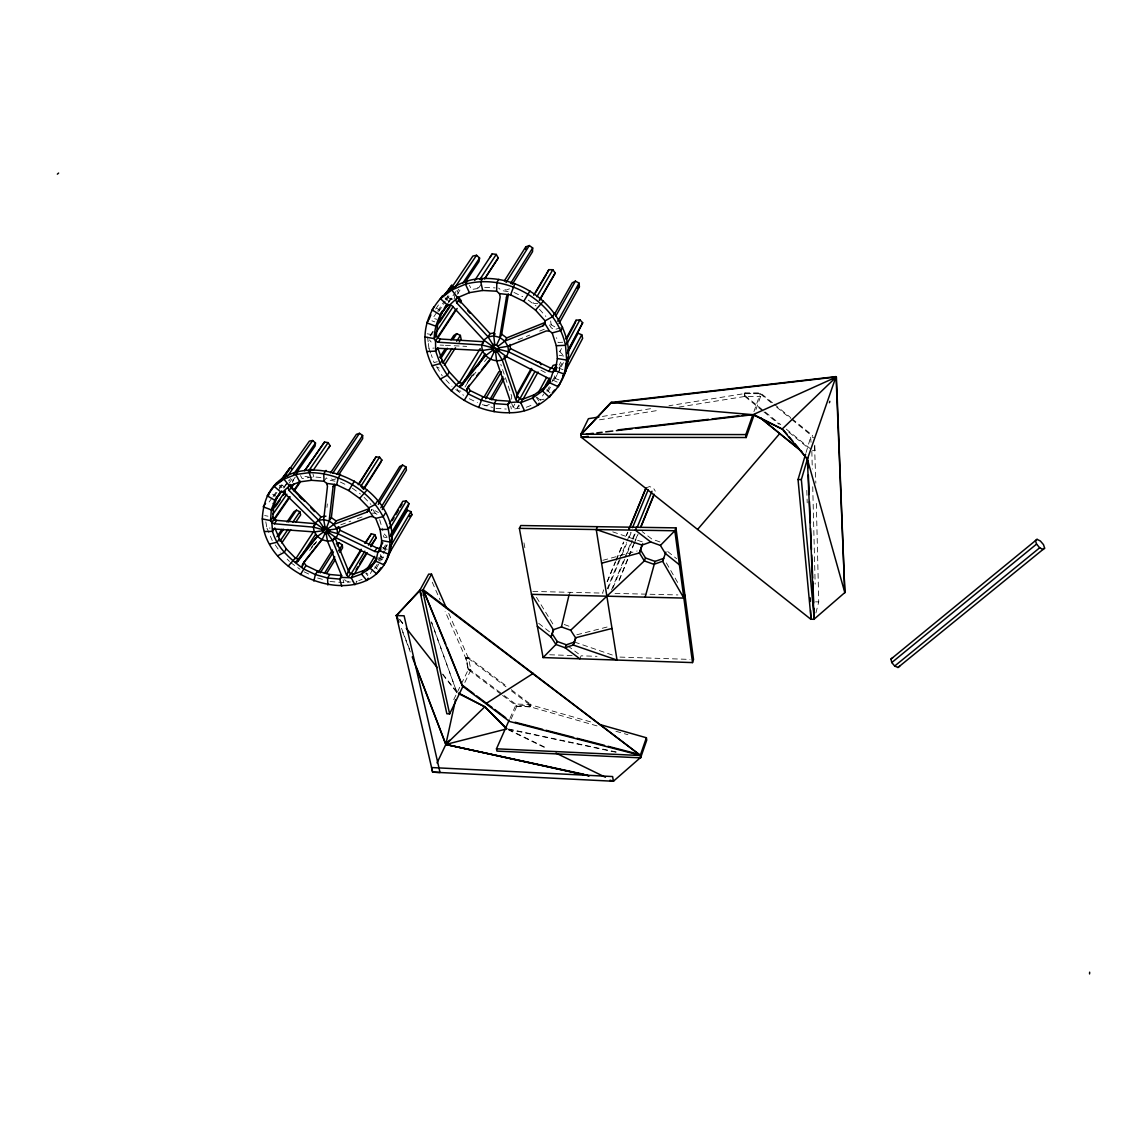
<?xml version="1.0" encoding="UTF-8"?>
<svg xmlns="http://www.w3.org/2000/svg" width="1147" height="1147" viewBox="0 0 1147 1147"><rect width="100%" height="100%" fill="white"/><g stroke="black" fill="none" stroke-linecap="round" stroke-linejoin="round"><path stroke-width="0.75" stroke-dasharray="5 3.75" d="M511.648 399.185L511.705 396.274L500.795 364.287M762.54 410.812L744.575 396.202L744.977 392.876L760.404 392.934L772.791 403.027M744.575 396.202L744.977 392.876M442.699 674.579L457.036 692.831L431.53 621.86M326.938 507.418L327.339 503.92M559.836 367.026L559.335 370.481L553.7 381.048M454.255 298.707L454.886 295.066L458.829 289.144M815.904 612.985L818.743 601.903L816.263 500.924M814.786 445.222L815.001 451.144L812.277 451.273M806.083 452.506L810.614 437.308L813.825 437.308M562.675 354.667L559.808 351.67L560.883 348.215M602.591 593.142L603.68 589.83M755.959 409.594L760.561 396.461L760.275 393.579L744.231 393.636L668.945 405.751M771.142 402.669L760.146 393.708L760.404 392.934M753.923 411.63L760.275 393.579M619.036 580.224L634.477 542.287M635.151 540.638L637.832 534.043M619.28 580.21L633.402 545.542M634.076 543.893L638.105 533.986M611.509 590.017L631.753 540.624M632.427 538.975L634.449 534.043M612.928 588.11L626.448 555.076M627.122 553.428L632.527 540.223M633.201 538.574L635.223 533.613M579.866 658.808L581.099 655.812L596.999 656.328M618.921 560.568L607.365 588.526L610.132 589.515M619.595 558.933L626.391 542.488M627.079 540.839L630.477 532.624M608.154 588.282L621.086 556.955M621.76 555.306L626.534 543.75M629.259 537.154L631.294 532.208M607.093 581.601L615.294 561.872M615.982 560.223L623.495 542.144M626.219 535.563L627.595 532.265M607.38 581.615L615.581 561.858M616.269 560.209L623.796 542.101M626.52 535.52L627.896 532.222M502.558 695.412L516.838 706.179L529.857 706.796L530.158 703.943L509.182 688.1M529.857 706.796L530.158 703.943M568.969 595.25L570.26 592.325M511.075 719.083L517.211 705.333L530.215 705.964M509.928 718.423L516.293 704.029L529.814 704.573L591.537 722.151M464.836 682.465L470.915 669.891L468.521 658.378L447.889 611.423M453.725 699.641L460.592 685.505M461.352 683.942L468.22 669.805L465.811 658.278L445.108 611.351M501.124 694.336L468.277 669.576L466.313 657.503L468.607 657.475L507.777 687.039M468.277 669.576L465.911 658.321L468.607 657.475M465.911 658.321L466.313 657.503M548.065 391.614L550.488 387.084M546.947 391.141L550.976 383.614M551.779 382.094L555.808 374.567M559.564 367.814L562.919 361.534M558.919 379.886L555.048 378.338L563.449 362.581M537.169 397.464L540.366 400.059L543.606 394.023M559.163 365.233L560.84 362.079M559.808 351.67L561.485 348.559M511.662 403.529L513.153 407.042L517.082 408.103L518.774 405.049M513.153 407.042L514.86 403.988M554.818 326.823L551.076 324.787L552.797 321.734M374.596 568.568L378.18 562.532M379.069 561.026L387.485 546.445M376.13 568.554L379.7 562.503M380.589 560.998L384.159 554.947M382.94 549.227L386.467 543.277M384.56 548.94L387.213 544.481M372.89 569.256L369.305 575.307L366.323 572.984M378.266 560.18L383.643 551.105M384.546 549.599L387.227 545.054L385.292 543.535M354.953 584.741L357.061 581.214L352.129 581.773M465.008 387.041L472.306 374.997M371.126 510.3L371.628 509.483L371.399 510.716M457.223 294.263L461.166 288.313M430.01 335.598L432.921 331.239M430.555 335.885L433.466 331.512M448.248 302.22L453.008 295.109M447.33 296.643L450.484 299.496L456.434 290.592M448.749 302.507L453.495 295.41M436.677 312.514L432.849 318.192L436.821 319.296M437.638 311.095L444.333 301.145M445.28 299.725L448.162 295.453M324.028 481.253L326.293 477.898L328.902 480.02L334.981 481.195M438.641 311.626L445.308 301.704M446.269 300.285L449.122 296.026M435.631 309.117L439.459 303.453M480.951 284.585L478.901 287.596L474.815 287.008M292.442 481.109L295.453 476.794L292.356 482.371M283.753 487.36L288.829 480.12M283.753 488.106L290.549 478.6M289.173 483.131L293.159 477.424M274.076 496.479L283.223 483.489M272.04 497.913L268.971 502.243L272.585 503.289M273.058 496.465L278.148 489.239M279.165 487.79L281.201 484.894M311.353 547.434L314.608 543.363M314.479 544.194L316.644 541.47M309.604 550.445L312.859 546.373M313.934 545.011L316.099 542.302M470.471 377.764L473.711 373.779M467.833 381.22L471.073 377.22M475.847 372.23L466.112 384.216L466.155 383.098M484.493 361.563L487.733 357.577M517.082 408.103L519.519 405.651M489.267 404.475L485.927 405.837L482.443 403.644M518.143 339.727L529.728 335.082M539.649 331.096L544.61 329.103M526.272 407.271L532.265 404.948M646.048 487.876L649.503 486.572L653.331 487.934L655.295 491.174M340.774 524.81L350.738 521.139M357.377 518.673L362.366 516.838M509.497 288.843L505.87 290.162L502.372 287.668M358.753 580.611L362.122 579.407M336.028 478.801L332.859 479.847L329.619 477.625M437.322 361.678L434.068 362.581L431.229 354.652M560.84 327.813L553.958 329.691L551.177 327.712L547.721 322.02M602.849 560.31L637.144 550.976M576.812 634.778L607.996 626.792M540.366 400.059L544.051 399.17M450.484 299.496L452.993 298.966M478.07 288.442L471.46 289.546L469.481 285.316M602.419 416.447L651.439 408.561M599.48 419.831L659.625 410.153M679.081 407.027L744.532 396.504L760.561 396.461M519.677 408.203L511.447 409.393L510.73 406.11M320.931 477.482L313.805 476.923L302.091 478.514L300.514 475.575M330.006 581.472L343.899 582.719L350.48 581.959M428.361 343.469L428.949 348.315L434.24 348.086M562.675 342.25L558.087 342.466L556.539 337.677M812.506 450.47L815.23 450.355M265.817 521.828L266.95 528.107L270.104 528.05M744.69 393.636L760.146 393.708M372.331 513.153L375.241 513.182L377.822 514.96M537.771 303.425L533.685 303.367L531.19 299.998M532.839 591.408L602.921 593.114M615.021 593.4L677.891 594.935M815.603 601.831L818.743 601.903M549.642 654.765L572.367 655.525M619.939 657.088L690.021 659.41M465.811 658.278L468.521 658.378M468.22 669.805L470.915 669.891M597.057 725.908L530.244 706.824L516.738 706.28L516.293 704.029M440.09 345.075L443.645 345.247M445.423 345.333L466.7 346.394M484.679 287.338L495.131 287.897M495.991 408.346L506.3 409.049M460.879 391.17L458.255 390.797L456.893 388.546M559.119 355.269L563.765 356.029M304.973 476.406L308.658 477.009M508.15 291.682L501.425 290.478L498.615 288.083M427.186 333.791L433.251 334.895M387.113 537.699L383.758 537.083L383.069 532.351M264.67 515.548L267.968 516.193M508.666 729.019L618.276 752.375M508.307 729.32L617.946 752.69M482.357 404.676L492.593 407.429M317.604 577.988L325.361 580.167M348.874 581.73L345.304 580.726L343.785 577.658M615.91 731.284L627.911 734.711M612.742 531.85L643.195 542.201M574.489 642.033L613.143 655.31M659.926 541.943L651.883 539.076L642.105 531.563M564.267 624.513L570.417 626.735M431.889 320.802L434.856 321.906M558.532 368.029L563.005 369.692M382.539 547.549L387.428 549.399M383.672 557.829L381.32 556.883L380.288 553.686M377.951 557.7L383.399 560.152M552.711 380.058L557.17 382.066M304.184 571.866L311.597 575.421M436.692 366.868L439.172 368.072M340.387 482.084L347.928 485.711M469.367 398.74L477.439 402.654M513.985 292.456L522.745 296.715M508.522 729.435L546.775 748.116M508.164 729.736L546.431 748.432M540.897 370.237L547.09 373.435M374.997 510.659L378.438 512.508M272.613 494.228L275.667 496.034M436.878 308.414L439.631 310.091M290.578 562.56L299.998 569.242M352.301 488.149L360.445 494.013M455.746 389.507L463.546 395.271M567.708 645.79L578.432 653.804M528.251 300.098L536.036 305.948M468.205 658.292L505.999 686.824M511.605 691.053L529.799 704.788M468.664 668.758L502.931 694.58M504.365 695.656L517.211 705.333M538.674 623.323L549.599 631.897M667.712 551.535L676.644 558.747M744.862 395.443L780.749 424.648M786.269 429.136L811.13 449.352M763.916 411.931L779.114 424.29M788.792 432.161L808.133 447.904M774.168 404.145L790.656 417.608M792.032 418.727L812.664 435.545M776.648 407.156L790.412 418.383M791.788 419.501L812.42 436.333M281.861 484.88L283.839 486.572M279.28 485.339L281.976 487.647M374.797 566.948L377.42 569.184M444.979 297.776L449.767 302.105M546.603 389.794L550.087 392.934M384.173 534L386.897 536.653M287.137 559.105L289.431 561.413M364.086 497.354L370.925 504.422M445.896 379.786L451.947 386.295M539.463 309.303L545.872 316.443M365.707 573.156L367.814 575.722M399.701 619.251L404.117 624.871M442.728 674.035L457.065 692.286M399.658 619.796L404.074 625.416M429.465 339.885L431.157 342.035M456.75 290.736L458.657 293.288M536.122 397.192L538.846 400.848M275.251 544.911L280.255 552.194M372.703 509.44L375.241 513.182M436.806 367.011L442.283 375.872M536.466 597.3L554.603 626.778M666.378 562.919L678.737 584.368M432.261 582.217L440.118 600.024M266.95 528.107L272.24 540.524M379.686 519.706L382.854 530.774M401.479 628.255L410.354 651.381M402.697 632.097L410.311 651.926M431.487 622.405L457.036 692.831M428.949 348.315L430.655 353.075M312.945 473.883L313.805 476.923M343.082 579.866L343.899 582.719M554.417 375.886L555.048 378.338M529.814 704.573L530.244 706.824M523.964 542.861L524.91 548.065M427.573 337.017L428.161 341.863M744.231 393.636L744.532 396.504M550.675 320.974L551.076 324.787M814.556 446.011L815.832 483.217M810.614 437.308L811.072 442.556M806.814 490.343L807.201 502.859M811.847 451.316L812.291 469.023M812.736 486.729L815.159 584.124"/><path stroke-width="1.5" d="M447.66 304.873C439.186 314.063 434.469 326.149 434.183 338.623L435.516 341.032L435.674 351.125L440.133 363.585L447.287 375.198L456.793 385.449L466.557 391.199L468.162 393.851L480.851 400.002L494.271 403.615L507.777 404.518L509.784 402.511L509.827 399.6L496.565 360.803L495.604 352.129L497.54 348.889L499.232 348.616L497.296 351.857L493.812 351.67L491.174 347.369L493.052 344.946L496.551 345.118L499.002 347.77L499.189 349.434L497.296 351.857L502.228 359.886L515.734 399.586L517.698 401.966L520.724 402.654L532.495 398.081L542.502 391.012L549.442 382.711L554.116 368.76L557.041 367.47L555.277 370.768L552.352 372.058L548.883 371.413L508.551 351.828L499.189 349.434M494.099 411.687L494.271 403.615L496.178 400.289L509.641 401.178L507.777 404.518L509.583 412.734C545.614 413.221 575.12 377.263 567.263 342.05C558.976 304.199 521.053 276.9 482.758 278.52C446.584 279.022 417.236 316.314 426.827 351.527C436.233 387.729 472.521 413.565 509.583 412.734M565.973 370.796L564.238 374.108L555.277 370.768L557.356 358.552L556.309 345.72L552.166 332.931L549.37 330.938L545.04 323.798L545.112 320.845L535.477 310.106L523.763 301.303L510.587 294.879L499.461 293.603L496.651 291.209L496.837 282.463L498.816 279.352M525.699 249.329L525.785 246.849L529.312 245.53L532.681 247.953L532.538 251.695L512.265 284.384M437.036 762.913L445.839 744.46L484.823 706.796L458.614 693.06M1089.564 973.932L1089.65 972.169M412.217 656.887L445.839 744.46L588.97 775.802L445.839 744.46L416.691 667.912M262.305 518.931C265.989 435.444 392.905 470.342 392.131 538.603C385.722 619.523 264.14 584.583 262.305 518.931L270.549 520.58L271.853 522.674L272.499 531.376C277.115 548.137 290.664 559.464 303.697 568.984L315.382 574.575L327.583 578.002L339.713 579.092L341.419 577.414L351.211 577.773L361.506 574.088L370.094 568.224L375.872 561.213L377.908 552.094L379.987 548.61L376.876 547.965L339.913 530.215L339.383 527.018M277.201 496.938L274.836 500.293L271.309 509.885L270.549 520.58L272.9 517.182L273.66 506.501L277.201 496.938L281.287 491.518M421.766 595.58L419.974 590.002L396.346 615.581L432.634 772.146L613.401 781.25L640.571 757.507M326.651 527.606L323.526 527.376L321.963 529.427L323.139 532.208L326.164 533.627L328.773 532.624L329.232 531.376L326.651 527.606L329.132 521.053L333.089 486.557L334.58 484.306M339.913 530.215L336.143 537.8L332.487 540.452C323.87 543.061 313.618 536.337 313.489 527.147L315.038 522.989L318.68 520.294L323.712 519.605L329.132 521.053L331.354 517.627L335.125 484.909M329.232 531.376L337.734 533.656L374.782 551.463L377.908 552.094L380.46 551.047L381.679 540.567L380.073 529.498L375.714 518.401L373.119 516.623L368.875 510.386L368.789 507.849L359.642 498.4L348.745 490.558L336.659 484.737L326.651 483.389L324.028 481.253L311.511 480.292L299.783 481.869L289.417 485.898L282.994 491.762L280.972 492.163L274.836 500.293L267.179 495.776L276.585 483.045M425.064 336.974L434.183 338.623L436.29 335.44L437.824 323.01L442.384 311.755M282.248 479.503L309.389 441.108L312.644 440.505L315.497 442.971L315.095 446.025L297.145 471.718M494.758 344.659L493.784 335.899L500.178 296.93L499.461 293.603M494.314 332.931L490.056 333.648L488.092 336.86L483.833 340.1L481.826 344.975C481.109 355.326 492.651 363.355 502.228 359.886L506.501 356.688L508.551 351.828L507.949 346.279L504.809 341.132L499.748 337.419L506.458 297.116L508.408 293.976L501.683 334.207L496.551 345.118M449.939 290.048L472.879 256.053L476.55 255.265L479.589 258.046L478.959 261.602L465.123 282.377M302.564 564.381L302.148 566.661L304.815 560.912L302.564 564.381L322.092 539.678L326.766 529.742L329.877 529.986L327.669 533.427L332.487 540.452L346.595 575.005L348.459 577.099L350.595 573.586L353.333 574.246L363.613 570.575L372.173 564.711L376.99 558.876M458.585 693.605L484.823 706.796L506.558 728.947L445.839 744.46L455.545 699.713M467.187 388.561L466.557 391.199L469.166 385.263L467.187 388.561L490.644 359.283L495.762 348.43L497.54 348.889M313.848 581.056L315.382 574.575L317.59 571.091L329.763 574.504L341.863 575.579L339.713 579.092L341.763 586.232M336.659 484.737L338.308 477.769L340.544 474.399M579.866 658.808L565.098 647.768L555.922 644.471L551.033 637.015L553.298 629.746L561.442 626.922L568.969 595.25M645.159 597.128L655.052 561.399L663.726 558.331L662.608 561.256L653.919 564.338L644.327 560.897L639.409 552.954L642.033 545.112L650.736 541.972L660.4 545.427L665.317 553.442L679.382 564.783L680.472 561.844M408.934 503.576L408.146 506.501L390.396 536.366L391.184 533.427L408.934 503.576L406.282 500.967L402.855 501.268L389.435 523.606M478.715 407.543L482.787 396.676L496.178 400.289M510.587 294.879L514.845 283.567M829.424 402.712L829.84 401.307M805.581 454.183L798.04 479.518L811.087 619.222L814.27 619.308L801.352 479.546L807.846 457.581M537.341 626.276L551.033 637.015L553.7 629.689M574.962 323.655L576.038 320.257L579.909 319.812L582.69 322.766L567.45 352.674M561.442 626.922L570.676 630.248L575.565 637.761L573.228 645.015L565.098 647.768L566.374 644.786L574.489 642.033L575.88 637.675M692.516 662.593L693.534 659.525L675.927 527.864L520.795 525.527L519.376 528.366L543.09 657.575L692.516 662.593L674.823 530.76L675.927 527.864M601.616 563.22L639.409 552.954L642.678 543.778M665.891 552.08L662.608 561.256L683.856 598.089L531.477 594.332L553.298 629.746M509.211 720.015L496.479 748.805L496.952 751.099L640.6 757.852L640.241 755.515L646.392 737.765L600.11 724.589M640.6 757.852L646.75 740.087L646.392 737.765M588.239 436.319L581.199 437.337L746.167 437.523L754.224 414.526M845.11 592.325L814.083 619.194L807.388 459.201L836.02 376.617L610.935 402.497L580.855 434.756L610.95 403.041L836.407 376.933L844.823 592.612L807.388 459.201L782.139 429.064L753.006 414.698L610.935 402.497L614.491 402.783M746.167 437.523L745.851 434.584L752.762 414.913M683.856 598.089L684.917 595.107M268.412 495.561L269.559 492.421M640.571 550.044L645.489 557.972L644.327 560.897L570.676 630.248M428.921 319.683L430.885 314.837M640.528 527.448L653.948 494.472M640.786 527.376L654.234 494.357M636.513 527.262L635.323 530.143L650.736 541.972M637.144 527.448L651.983 491.231M632.513 527.677L648.141 489.869M628.957 528.982L646.048 487.876L629.259 528.939M574.489 642.033L573.228 645.015L617.029 660.055L596.254 529.541L597.515 526.688M552.338 634.047L557.213 641.488L555.922 644.471L543.09 657.575M363.871 489.081L380.603 462.8L381.865 460.033L379.542 457.123L375.958 456.993L358.782 484.521M547.262 272.943L548.84 269.674L552.84 269.717L555.248 273.015L539.534 300.414M446.47 608.182L431.53 574.188L428.691 574.131L419.773 590.39L446.857 713.778L449.624 713.907L463.316 685.619M810.614 610.362L810.9 619.308L581.199 437.15L580.841 434.24L588.411 418.698L598.92 417.006M562.704 376.187L582.647 338.365L581.773 334.766L578.016 333.261L567.12 353.677M565.93 364.646L581.773 334.766M550.66 395.098L549.47 397.335L542.502 391.012L549.427 378.023M568.41 356.789L566.661 360.072L564.238 374.108L558.388 386.725L549.442 382.711M567.708 350.781L582.69 322.766M539.162 403.185L537.957 405.407L532.495 398.081L534.301 394.74L544.295 387.686L550.23 380.575M567.263 342.05L565.514 345.304L566.661 360.072L557.356 358.552M567.349 343.111L579.909 319.812M554.288 368.99L556.711 364.474L553.112 365.391L551.478 368.388M548.883 371.413L550.675 368.115L554.116 368.76M566.546 339.211L574.131 325.218M538.473 392.46L546.603 377.42M565.93 338.895L576.038 320.257M449.624 713.907L422.641 590.447L431.53 574.188M534.301 394.74L522.559 399.314L520.724 402.654L524.437 410.626M522.889 399.529L538.058 372.001M562.56 327.339L560.768 330.565L552.166 332.931M504.135 356.631L517.584 396.26L519.548 398.626L517.698 401.966L509.784 402.511M519.72 399.084L534.932 371.599M515.734 399.586L517.584 396.26M559.019 323.526L579.407 286.836L579.063 283.108L575.45 281.13L572.195 282.879L554.99 313.346M640.341 755.328L423.214 589.701L462.485 686.092L509.583 721.477L640.341 755.328L422.842 590.261M516.767 394.382L531.262 368.431M557.772 321.246L579.063 283.108M516.652 396.504L531.95 369.047M555.75 316.142L575.45 281.13M554.474 313.446L552.668 316.644L545.112 320.845M504.809 341.132L542.947 325.791L544.768 322.579L506.73 337.906L504.809 341.132L498.056 346.222M300.457 574.633L305.948 565.5L304.385 563.191M348.745 490.558L354.423 481.08M490.013 399.414L503.017 376.919M491.862 399.959L504.006 378.926M485.654 398.712L501.354 371.757M543.434 301.088L535.477 310.106M484.063 397.077L498.945 371.614M390.697 550.632L384.073 564.883L375.872 561.213M387.385 556.539L411.916 514.774L410.941 511.634L407.5 510.257L405.034 512.006L390.898 535.821M508.551 351.828L510.458 348.588L510.014 344.43M539.377 300.113L555.248 273.015M390.74 545.9L410.941 511.634M368.173 578.188L366.782 580.54L361.506 574.088L363.613 570.575M392.131 538.603L390.066 542.087L388.632 554.13L380.46 551.047M536.882 296.743L552.84 269.717M533.685 295.18L548.84 269.674M535.649 292.485L546.373 274.448M391.629 537.04L407.5 510.257M372.173 564.711L370.094 568.224L376.66 573.83L380.847 567.751M371.614 566.26L376.101 558.718M374.782 551.463L376.876 547.965M390.338 525.885L388.26 529.355L390.066 542.087L381.679 540.567M390.252 527.778L406.282 500.967M366.567 569.973L374.668 556.395M379.17 548.854L382.783 542.818M464.162 400.489L470.141 390.553L468.55 387.901M523.763 301.303L529.986 290.937M392.231 520.58L394.023 517.598M395.801 514.616L398.482 510.143M400.274 507.16L402.067 504.178M436.29 335.44L437.609 337.835L435.516 341.032L438.269 342.222L481.826 344.975L491.174 347.369L493.124 344.143L493.31 345.806L491.36 349.032L482.471 350.509L438.011 348.287L436.032 349.075M493.31 345.806L494.257 347.326L492.307 350.566L485.611 355.613L461.754 385.507L459.445 386.51L485.41 355.083M353.333 574.246L351.211 577.773L354.953 584.741M356.129 569.744L357.936 566.747M359.757 563.75L366.094 553.27M370.624 545.771L376.273 537.742L374.825 534.717L371.356 533.756L364.775 543.277M354.566 573.672L367.226 552.711M370.839 546.718L376.273 537.742M490.056 333.648L458.943 299.897L457.868 296.872L455.789 299.998L456.864 303.023L488.092 336.86L493.784 335.899L495.088 333.763M351.24 573.6L364.846 551.177M368.474 545.183L374.825 534.717M477.783 365.979L485.023 353.692M348.358 570.188L361.119 549.255M347.67 572.597L361.334 550.187M365.879 542.717L371.356 533.756M461.754 385.507L463.761 382.223M462.987 383.657L483.116 350.624M346.595 575.005L348.731 571.507L334.68 536.997M385.363 513.125L383.27 516.566L375.714 518.401M533.369 673.303L486.443 703.283M382.266 509.54L406.425 470.112L405.923 466.886L402.583 465.094L399.758 466.528L378.195 501.325M380.79 507.763L405.923 466.886M426.827 351.527L435.674 351.125L437.767 347.914L442.197 360.344L449.337 371.943L458.8 382.18L451.129 390.883M481.826 344.975L483.145 342.824M459.044 383.098L480.206 348.602M378.281 504.408L402.583 465.094M377.449 500.981L375.313 504.408L368.789 507.849M329.132 521.053L333.849 524.365L367.112 512.049L369.248 508.623L336.057 520.939L333.849 524.365L328.071 528.595M510.544 283.538L532.681 247.953M329.763 574.504L327.583 578.002L327.841 584.984M324.429 573.385L334.781 556.869M338.537 550.861L342.308 544.854L339.154 542.904L336.272 544.008M326.608 573.457L335.053 559.922M339.756 552.41L342.566 547.893L342.308 544.854M449.337 371.943L447.287 375.198L440.219 379.141M506.114 282.52L529.312 245.53M320.257 572.898L333.476 551.908M337.261 545.9L339.154 542.904M504.35 280.886L525.785 246.849M462.485 686.092L447.129 647.539M318.278 572.511L332.472 550.015M444.333 365.348L455.502 347.785M459.216 341.935L461.08 338.996L460.377 335.397L456.735 333.648L453.796 335.498L450.986 339.87M366.954 490.113L359.642 498.4M337.734 533.656L336.917 528.867L338.379 526.573M442.67 363.14L451.99 348.545M456.649 341.247L460.377 335.397M363.284 489.181L381.865 460.033M332.487 540.452L333.949 538.144M442.197 360.344L440.133 363.585L431.975 365.807M440.806 358.438L447.373 348.229M452.993 339.469L456.735 333.648M379.542 457.123L360.889 486.228L362.481 488.192M328.386 530.186L326.164 533.627L327.469 541.126L341.304 574.891L341.419 577.414M439.702 357.377L445.337 348.631M358.165 484.636L375.958 456.993M272.714 529.627L274.448 528.982L314.335 531.921L322.221 530.86L324.443 527.419L325.361 528.767L323.139 532.208L317.418 536.395L297.546 561.643L295.539 562.446L317.447 535.749M484.679 278.707L498.242 257.946L496.25 254.405L492.249 253.845L490.256 256.828M323.454 527.133L321.963 529.427L313.489 527.147L274.377 523.763L271.853 522.674L274.205 519.276L272.9 517.182M484.794 278.664L498.242 257.946M297.546 561.643L315.755 534.115M482.758 278.52L480.736 281.617L482.672 290.463L496.651 291.209M328.415 448.233L330.078 445.724L328.128 442.627L324.515 442.054L304.959 470.399M295.854 558.618L313.59 531.52M438.269 342.222L440.362 339.025L483.805 341.749M479.862 279.495L496.25 254.405M313.489 527.147L314.981 524.853M437.953 337.691L457.151 308.471M323.526 527.376L318.68 520.294L320.931 516.881L325.949 516.179M264.599 531.52L272.499 531.376L274.836 527.964L279.424 538.789L286.377 548.969L295.367 558.015L288.298 566.03M474.715 280.456L492.249 253.845M437.437 337.404L455.646 309.704M434.899 334.178L453.194 306.521M456.864 303.023L458.943 299.897M338.996 474.342L362.667 438.699L362.624 435.473L359.484 433.308L356.387 434.355L330.522 472.865M467.517 281.087L465.453 284.184L451.803 290.005L440.462 298.722L447.674 305.245L449.968 304.715L457.538 297.69L469.41 292.671L482.672 290.463M286.377 548.969L284.083 552.41L277.947 555.65M336.946 474.041L362.624 435.473M437.824 323.01L435.717 326.178L426.799 322.852L428.218 320.744M436.778 325.418L450.327 305.059M439.272 322.78L449.925 306.751M440.634 313.604L442.527 310.765M444.434 307.912L446.341 305.073M441.151 313.877L447.789 303.941M462.786 283.223L479.589 258.046M332.702 473.295L359.484 433.308M453.897 286.893L451.803 290.005L457.538 297.69M281.804 542.918L290.736 529.642M295.697 522.272L300.657 514.903L299.869 511.763L296.514 510.171L293.962 511.705L286.951 522M454.699 287.782L476.55 255.265M446.154 293.532L451.904 285.044L444.721 294.679M279.983 541.212L287.926 529.441M292.901 522.071L299.869 511.763M278.549 536.638L283.538 529.283M288.528 521.928L296.514 510.171M440.462 298.722L442.584 295.611M279.424 538.789L277.101 542.216L269.903 543.95M326.02 470.399L323.755 473.754L324.028 481.253M276.957 536.71L281.961 529.355M434.125 306.736L432.003 309.876L440.276 314.909L447.674 305.245M274.377 523.763L276.728 520.351L315.74 523.72M313.289 470.155L330.078 445.724M274.147 519.978L290.134 496.823M294.119 491.045L300.127 482.357M308.314 471.317L328.128 442.627M311.64 469.309L309.332 472.65L295.826 474.485L283.911 479.159L274.205 486.385L280.972 492.163M304.629 470.714L324.515 442.054M273.23 520.136L289.23 497.009M294.22 489.783L300.213 481.123M289.087 490.472L291.424 487.102L290.32 484.478L287.969 487.833L289.087 490.472L318.68 520.294M272.814 514.401L286.85 494.199M290.865 488.421L293.861 484.091M298.148 471.145L295.826 474.485L299.783 481.869M273.66 506.501L271.309 509.885L263.165 506.816L265.545 503.447M272.326 509.956L285.402 491.203M275.251 506.902L280.284 499.691M283.309 495.361L285.316 492.464M274.62 500.393L279.696 493.153M274.635 501.124L281.732 491.002M293.546 474.313L315.497 442.971M333.089 486.557L334.264 484.88M286.263 475.819L283.911 479.159L289.417 485.898M287.596 476.077L312.644 440.505M279.653 481.726L289.847 468.033L292.213 468.707M280.671 481.009L289.847 468.033M506.458 297.116L507.892 295.109M305.891 559.55L321.06 540.337M476.98 375.513L479.202 372.732M481.439 369.951L489.239 360.215M384.016 563.923L386.138 561.37M552.352 392.661L554.589 390.023M557.915 386.052L560.152 383.399M398.884 622.19L396.346 615.581L419.931 590.547M660.4 545.427L674.823 530.76L519.376 528.366M445.868 743.916L449.638 740.274M613.731 780.835L609.903 780.49M754.482 414.913L782.139 429.064L836.091 377.162L844.823 592.612M542.947 325.791L545.04 323.798M367.112 512.049L368.875 510.386M57.35 174.158L58.626 173.068M1037.06 539.334L1035.469 540.61L1036.573 544.108L1039.698 547.779L1043.039 549.456L1044.616 548.151L1043.512 544.653L1040.386 541.011L1037.06 539.334L890.975 659.066L891.778 662.55L894.689 666.034L897.986 667.482L899.75 666.034M891.778 662.55L1036.573 544.108M894.689 666.034L1039.698 547.779M897.986 667.482L1044.616 548.151M807.388 459.201L800.807 450.742M890.975 659.066L892.739 657.632M445.839 744.46L584.067 774.34M484.823 706.796L506.917 728.66M290.693 487.461L304.658 501.311M409.45 516.523L411.916 514.774M577.242 287.997L579.407 286.836M832.765 378.094L836.02 376.617M635.868 428.347L753.006 414.698L836.091 377.162M328.988 529.943L336.917 528.867L370.209 516.594L373.119 516.623M575.565 637.761L611.996 628.456M499.002 347.77L507.949 346.279L546.101 330.996L549.37 330.938M618.118 429.867L708.588 419.329M712.144 418.913L738.754 415.802M742.295 415.4L753.006 414.698M586.174 434.14L593.286 433.308M596.827 432.892L602.146 432.276M605.702 431.86L612.799 431.028M616.355 430.627L632.327 428.763M556.309 345.72L565.514 345.304C556.166 302.263 508.049 272.671 465.453 284.184L469.41 292.671M380.073 529.498L388.26 529.355C378.18 495.805 343.928 472.55 309.332 472.65L311.511 480.292M580.841 434.24L745.851 434.584M798.04 479.518L801.352 479.546M419.773 590.39L422.641 590.447M396.346 615.581L404.102 615.781L440.032 772.505L432.634 772.146L431.587 767.544L612.613 776.548L613.401 781.25L609.917 780.39M496.479 748.805L640.241 755.515M519.548 398.626L522.559 399.314M493.784 335.899L499.748 337.419M515.089 722.252L542.603 729.377M546.044 730.266L573.572 737.378M577.013 738.267L604.541 745.392M607.982 746.281L635.495 753.407M536.194 361.42L540.008 362.438L540.954 364.732M596.254 529.541L642.033 545.112M645.489 557.972L655.052 561.399M557.213 641.488L566.374 644.786M458.8 382.18L461.452 383.227M295.367 558.015L297.804 558.99M437.609 337.835L440.362 339.025M274.205 519.276L276.728 520.351M305.948 565.5L317.59 571.091M510.458 348.588L550.675 368.115M470.141 390.553L482.787 396.676M555.994 753.106L605.43 777.25M282.994 491.762L315.038 522.989L322.436 528.179M449.968 304.715L452.262 305.948L483.833 340.1L491.776 345.907M325.361 528.767L326.766 529.742M328.773 532.624L336.143 537.8L374.696 557.428L376.187 559.277M331.354 517.627L336.057 520.939M494.257 347.326L495.762 348.43M498.587 350.882L506.501 356.688L548.395 378.352L549.929 380.46M501.683 334.207L506.73 337.906M462.829 685.548L473.94 693.892M476.722 695.985L491.977 707.427M494.73 709.506L505.784 717.807M760.533 417.909L798.871 449.05M760.604 418.082L801.696 451.459M291.424 487.102L320.931 516.881M310.851 507.705L314.579 511.548M299.367 496.422L301.847 498.988M458.313 300.242L460.635 302.822M467.618 310.593L469.955 313.188M348.731 571.507L350.595 573.586M783.602 430.197L787.043 434.312M789.337 437.05L792.778 441.151M795.072 443.889L798.513 448.004M406.282 628.226L437.179 667.554M458.972 297.79L461.409 300.958M333.849 524.365L336.917 528.867M488.092 336.86L493.052 344.946M779.774 433.523L697.634 529.398M423.214 589.701L445.753 644.227M396.403 615.036L397.665 618.333M326.651 483.389L327.469 486.256L323.712 519.605L325.031 527.176M807.76 460.736L808.062 467.833M808.363 474.944L809.18 494.5M809.481 501.597L810.37 522.932M810.585 528.265L811.488 549.585M811.703 554.919L812.678 578.031M812.822 581.572L813.71 602.906M813.94 608.24L814.155 613.573M810.226 597.845L810.341 601.429"/></g></svg>
